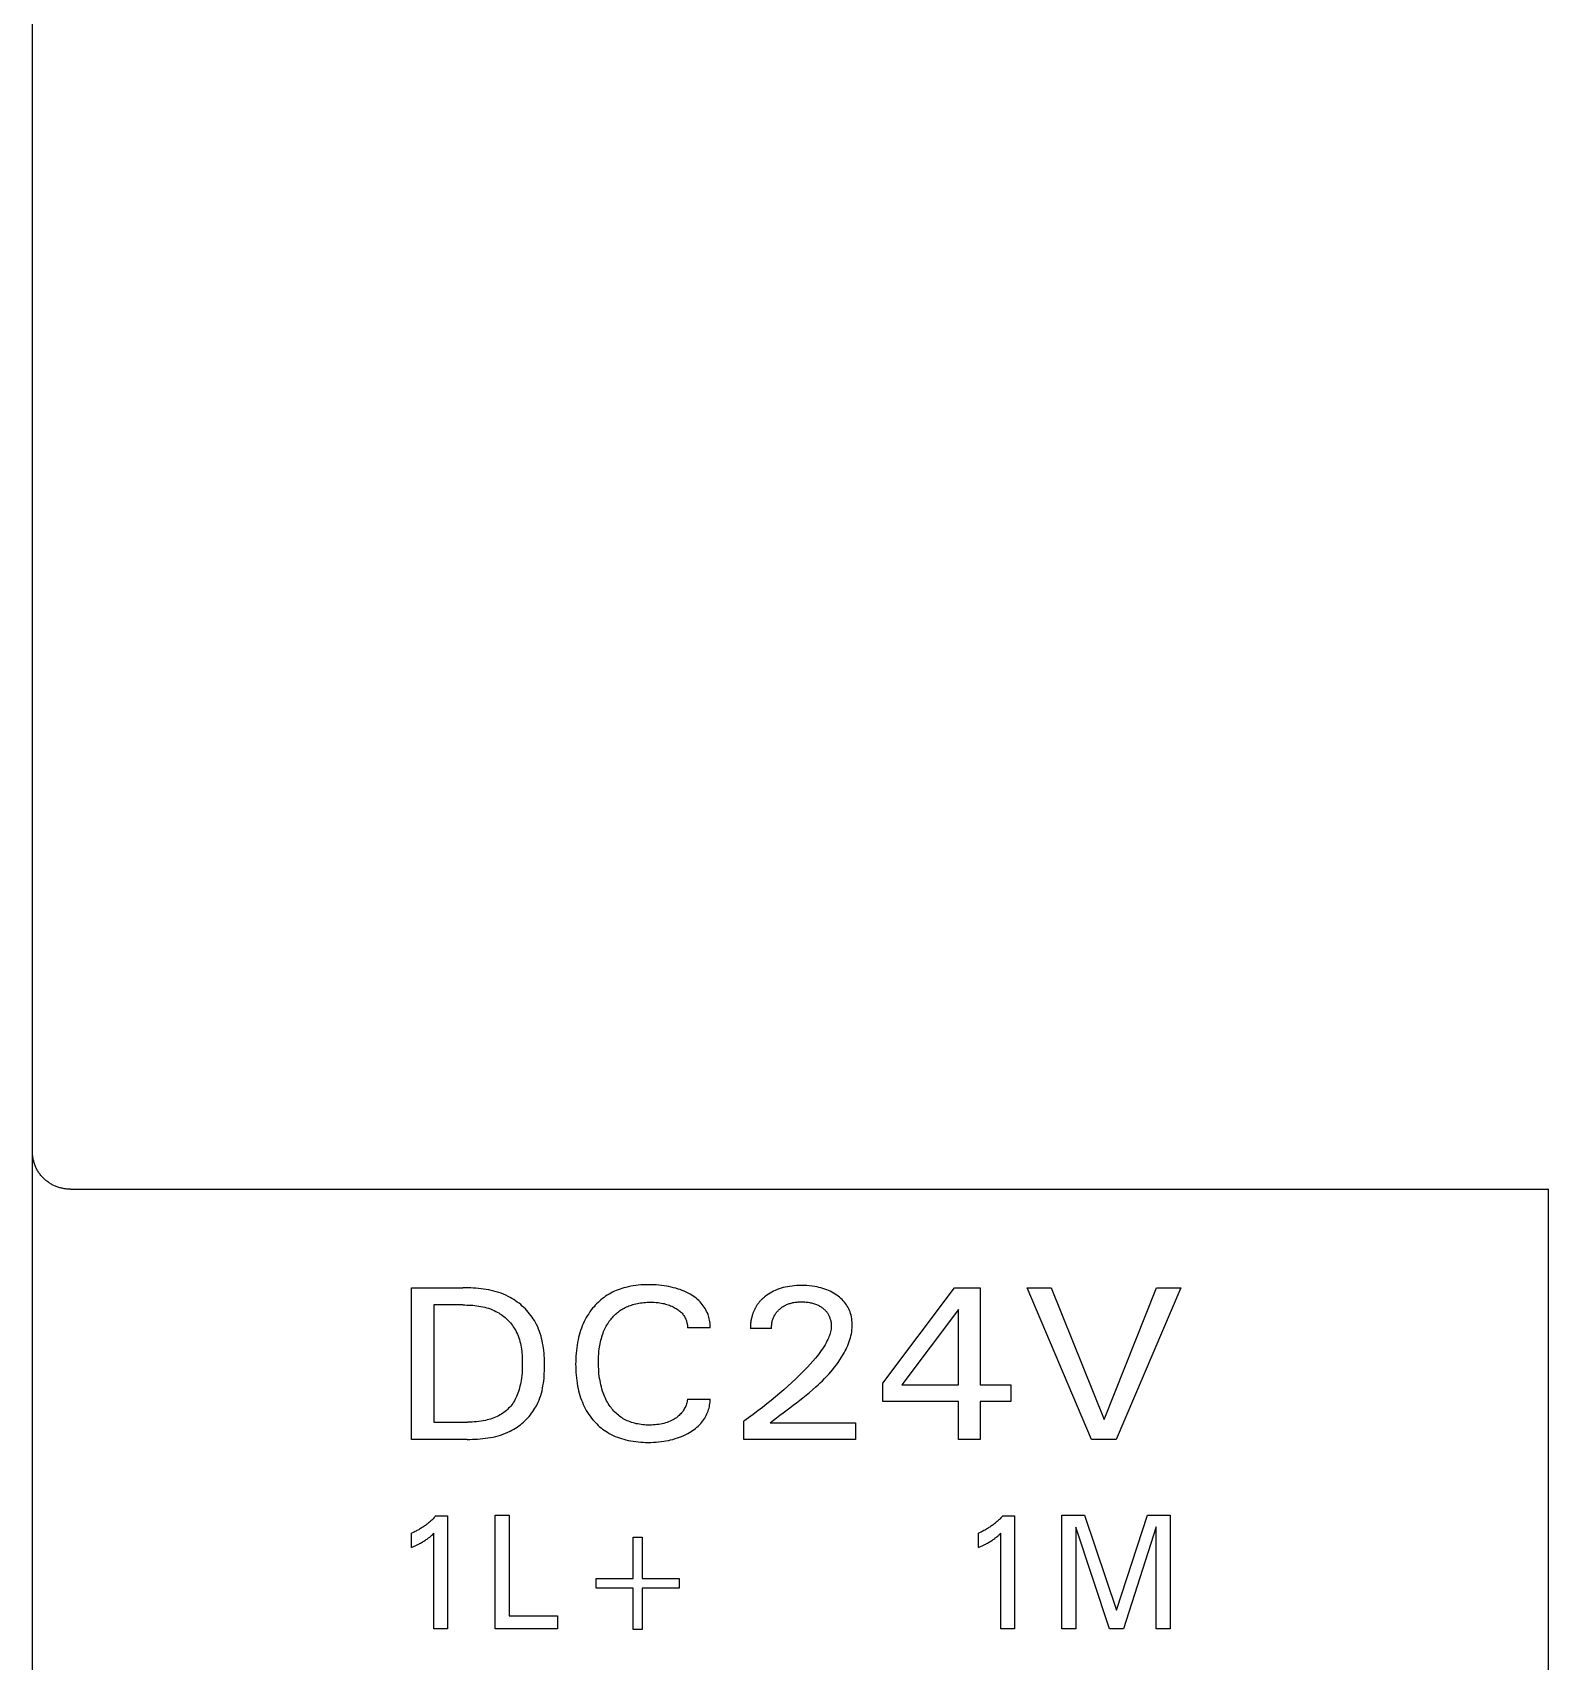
# Model space of a CAD drawing. Extents: x 10 to 879, y 6 to 221.
# Drawn here: x 597.89 to 612.5, y 129.37 to 145.08 of the extents above; entities that cross this region are included whole.
import ezdxf

# ---------------------------------------------------------------- set-up
doc = ezdxf.new("R2010")
doc.units = 0
doc.header["$LTSCALE"] = 5
doc.header["$MEASUREMENT"] = 0
doc.layers.get('0').update_dxf_attribs({"linetype": 'CONTINUOUS'})

msp = doc.modelspace()

# ---------------------------------------------------------------- linework, layer by layer
at = {"color": 7, "linetype": 'Continuous'}
for p, q in [((597.889, 106.671), (597.889, 193.259)), ((597.89, 134.274), (597.889, 134.282)), ((597.89, 134.265), (597.89, 134.274)), ((597.89, 134.256), (597.89, 134.265)), ((597.891, 134.248), (597.89, 134.256)), ((597.892, 134.239), (597.891, 134.248)), ((597.893, 134.231), (597.892, 134.239)), ((597.895, 134.222), (597.893, 134.231)), ((597.896, 134.214), (597.895, 134.222)), ((597.898, 134.205), (597.896, 134.214)), ((597.9, 134.197), (597.898, 134.205)), ((597.902, 134.189), (597.9, 134.197)), ((597.905, 134.18), (597.902, 134.189)), ((597.908, 134.171), (597.905, 134.18)), ((597.911, 134.162), (597.908, 134.171)), ((597.914, 134.154), (597.911, 134.162)), ((597.918, 134.145), (597.914, 134.154)), ((597.921, 134.137), (597.918, 134.145)), ((597.925, 134.129), (597.921, 134.137)), ((597.929, 134.12), (597.925, 134.129)), ((597.934, 134.112), (597.929, 134.12)), ((597.938, 134.104), (597.934, 134.112)), ((597.943, 134.096), (597.938, 134.104)), ((597.948, 134.089), (597.943, 134.096)), ((597.953, 134.081), (597.948, 134.089)), ((597.958, 134.074), (597.953, 134.081)), ((597.964, 134.067), (597.958, 134.074)), ((597.97, 134.06), (597.964, 134.067)), ((597.976, 134.053), (597.97, 134.06)), ((597.982, 134.046), (597.976, 134.053)), ((597.988, 134.039), (597.982, 134.046)), ((597.994, 134.033), (597.988, 134.039)), ((598.001, 134.026), (597.994, 134.033)), ((598.007, 134.02), (598.001, 134.026)), ((598.014, 134.014), (598.007, 134.02)), ((598.021, 134.009), (598.014, 134.014)), ((598.028, 134.003), (598.021, 134.009)), ((598.035, 133.998), (598.028, 134.003)), ((598.042, 133.993), (598.035, 133.998)), ((598.049, 133.988), (598.042, 133.993)), ((598.056, 133.984), (598.049, 133.988)), ((598.063, 133.979), (598.056, 133.984)), ((598.071, 133.975), (598.063, 133.979)), ((598.078, 133.97), (598.071, 133.975)), ((598.086, 133.966), (598.078, 133.97)), ((598.094, 133.963), (598.086, 133.966)), ((598.102, 133.959), (598.094, 133.963)), ((598.11, 133.955), (598.102, 133.959)), ((598.118, 133.952), (598.11, 133.955)), ((598.126, 133.949), (598.118, 133.952)), ((598.134, 133.946), (598.126, 133.949)), ((598.143, 133.943), (598.134, 133.946)), ((598.151, 133.941), (598.143, 133.943)), ((598.16, 133.939), (598.151, 133.941)), ((598.168, 133.936), (598.16, 133.939)), ((598.177, 133.935), (598.168, 133.936)), ((598.185, 133.933), (598.177, 133.935)), ((598.194, 133.931), (598.185, 133.933)), ((598.202, 133.93), (598.194, 133.931)), ((598.211, 133.929), (598.202, 133.93)), ((598.22, 133.928), (598.211, 133.929)), ((598.229, 133.927), (598.22, 133.928)), ((598.237, 133.927), (598.229, 133.927)), ((598.246, 133.926), (598.237, 133.927)), ((598.255, 133.926), (598.246, 133.926)), ((598.255, 133.926), (612.503, 133.926)), ((612.503, 106.671), (612.503, 133.926)), ((603.704, 132.998), (603.68, 132.995)), ((603.728, 133.001), (603.704, 132.998)), ((603.752, 133.003), (603.728, 133.001)), ((603.776, 133.004), (603.752, 133.003)), ((603.8, 133.005), (603.776, 133.004)), ((603.825, 133.005), (603.8, 133.005)), ((603.85, 133.005), (603.825, 133.005)), ((603.876, 133.004), (603.85, 133.005)), ((603.902, 133.003), (603.876, 133.004)), ((603.927, 133.001), (603.902, 133.003)), ((603.953, 132.998), (603.927, 133.001)), ((603.978, 132.995), (603.953, 132.998)), ((605.256, 132.997), (605.233, 132.995)), ((605.278, 132.998), (605.256, 132.997)), ((605.301, 132.998), (605.278, 132.998)), ((605.327, 132.998), (605.301, 132.998)), ((605.354, 132.997), (605.327, 132.998)), ((601.543, 131.515), (601.543, 132.976)), ((601.543, 132.976), (602.038, 132.976)), ((602.063, 132.976), (602.038, 132.976)), ((602.088, 132.976), (602.063, 132.976)), ((602.113, 132.975), (602.088, 132.976)), ((602.138, 132.974), (602.113, 132.975)), ((602.163, 132.972), (602.138, 132.974)), ((602.188, 132.97), (602.163, 132.972)), ((602.213, 132.967), (602.188, 132.97)), ((602.238, 132.964), (602.213, 132.967)), ((602.262, 132.96), (602.238, 132.964)), ((602.287, 132.956), (602.262, 132.96)), ((602.311, 132.95), (602.287, 132.956)), ((602.336, 132.945), (602.311, 132.95)), ((602.36, 132.938), (602.336, 132.945)), ((602.383, 132.931), (602.36, 132.938)), ((602.407, 132.923), (602.383, 132.931)), ((602.43, 132.914), (602.407, 132.923)), ((602.453, 132.904), (602.43, 132.914)), ((602.475, 132.893), (602.453, 132.904)), ((602.493, 132.883), (602.475, 132.893)), ((602.511, 132.873), (602.493, 132.883)), ((602.529, 132.862), (602.511, 132.873)), ((602.546, 132.851), (602.529, 132.862)), ((602.562, 132.839), (602.546, 132.851)), ((603.355, 132.848), (603.341, 132.835)), ((603.369, 132.86), (603.355, 132.848)), ((603.384, 132.872), (603.369, 132.86)), ((603.399, 132.884), (603.384, 132.872)), ((603.414, 132.895), (603.399, 132.884)), ((603.43, 132.905), (603.414, 132.895)), ((603.447, 132.915), (603.43, 132.905)), ((603.464, 132.925), (603.447, 132.915)), ((603.481, 132.933), (603.464, 132.925)), ((603.499, 132.942), (603.481, 132.933)), ((603.516, 132.95), (603.499, 132.942)), ((603.534, 132.957), (603.516, 132.95)), ((603.553, 132.963), (603.534, 132.957)), ((603.571, 132.97), (603.553, 132.963)), ((603.59, 132.975), (603.571, 132.97)), ((603.609, 132.98), (603.59, 132.975)), ((603.632, 132.986), (603.609, 132.98)), ((603.656, 132.991), (603.632, 132.986)), ((603.68, 132.995), (603.656, 132.991)), ((604.001, 132.992), (603.978, 132.995)), ((604.023, 132.987), (604.001, 132.992)), ((604.046, 132.983), (604.023, 132.987)), ((604.069, 132.977), (604.046, 132.983)), ((604.091, 132.971), (604.069, 132.977)), ((604.113, 132.964), (604.091, 132.971)), ((604.133, 132.958), (604.113, 132.964)), ((604.153, 132.95), (604.133, 132.958)), ((604.172, 132.942), (604.153, 132.95)), ((604.192, 132.933), (604.172, 132.942)), ((604.211, 132.923), (604.192, 132.933)), ((604.229, 132.913), (604.211, 132.923)), ((604.244, 132.904), (604.229, 132.913)), ((604.258, 132.895), (604.244, 132.904)), ((604.273, 132.885), (604.258, 132.895)), ((604.286, 132.875), (604.273, 132.885)), ((604.3, 132.864), (604.286, 132.875)), ((604.312, 132.853), (604.3, 132.864)), ((604.325, 132.84), (604.312, 132.853)), ((604.336, 132.828), (604.325, 132.84)), ((604.899, 132.843), (604.895, 132.837)), ((604.904, 132.848), (604.899, 132.843)), ((604.909, 132.853), (604.904, 132.848)), ((604.914, 132.859), (604.909, 132.853)), ((604.919, 132.864), (604.914, 132.859)), ((604.924, 132.869), (604.919, 132.864)), ((604.93, 132.874), (604.924, 132.869)), ((604.935, 132.879), (604.93, 132.874)), ((604.941, 132.883), (604.935, 132.879)), ((604.946, 132.888), (604.941, 132.883)), ((604.952, 132.892), (604.946, 132.888)), ((604.967, 132.904), (604.952, 132.892)), ((604.983, 132.915), (604.967, 132.904)), ((604.999, 132.925), (604.983, 132.915)), ((605.015, 132.934), (604.999, 132.925)), ((605.032, 132.943), (605.015, 132.934)), ((605.05, 132.951), (605.032, 132.943)), ((605.068, 132.959), (605.05, 132.951)), ((605.087, 132.966), (605.068, 132.959)), ((605.107, 132.972), (605.087, 132.966)), ((605.126, 132.978), (605.107, 132.972)), ((605.146, 132.982), (605.126, 132.978)), ((605.166, 132.986), (605.146, 132.982)), ((605.188, 132.99), (605.166, 132.986)), ((605.211, 132.993), (605.188, 132.99)), ((605.233, 132.995), (605.211, 132.993)), ((605.27, 132.84), (605.28, 132.84)), ((605.28, 132.84), (605.291, 132.841)), ((605.291, 132.841), (605.301, 132.841)), ((605.301, 132.841), (605.312, 132.841)), ((605.312, 132.841), (605.323, 132.84)), ((605.323, 132.84), (605.335, 132.84)), ((605.38, 132.995), (605.354, 132.997)), ((605.406, 132.992), (605.38, 132.995)), ((605.432, 132.988), (605.406, 132.992)), ((605.452, 132.984), (605.432, 132.988)), ((605.471, 132.98), (605.452, 132.984)), ((605.49, 132.975), (605.471, 132.98)), ((605.509, 132.97), (605.49, 132.975)), ((605.528, 132.964), (605.509, 132.97)), ((605.547, 132.957), (605.528, 132.964)), ((605.563, 132.95), (605.547, 132.957)), ((605.58, 132.942), (605.563, 132.95)), ((605.596, 132.934), (605.58, 132.942)), ((605.612, 132.925), (605.596, 132.934)), ((605.628, 132.915), (605.612, 132.925)), ((605.643, 132.905), (605.628, 132.915)), ((605.656, 132.895), (605.643, 132.905)), ((605.669, 132.885), (605.656, 132.895)), ((605.682, 132.874), (605.669, 132.885)), ((605.694, 132.863), (605.682, 132.874)), ((605.705, 132.851), (605.694, 132.863)), ((605.716, 132.839), (605.705, 132.851)), ((606.088, 132.057), (606.777, 132.976)), ((606.777, 132.976), (607.024, 132.976)), ((607.024, 132.976), (607.024, 132.04)), ((608.098, 131.515), (607.477, 132.976)), ((607.477, 132.976), (607.709, 132.976)), ((607.709, 132.976), (608.221, 131.707)), ((608.221, 131.707), (608.726, 132.976)), ((608.958, 132.976), (608.337, 131.515)), ((608.726, 132.976), (608.958, 132.976)), ((601.757, 132.811), (601.757, 131.681)), ((602.038, 132.811), (601.757, 132.811)), ((602.038, 132.811), (602.057, 132.811)), ((602.057, 132.811), (602.077, 132.81)), ((602.077, 132.81), (602.096, 132.809)), ((602.096, 132.809), (602.115, 132.808)), ((602.115, 132.808), (602.134, 132.807)), ((602.134, 132.807), (602.154, 132.805)), ((602.154, 132.805), (602.173, 132.803)), ((602.173, 132.803), (602.192, 132.8)), ((602.192, 132.8), (602.211, 132.797)), ((602.211, 132.797), (602.23, 132.793)), ((602.23, 132.793), (602.249, 132.788)), ((602.249, 132.788), (602.267, 132.783)), ((602.267, 132.783), (602.286, 132.778)), ((602.286, 132.778), (602.304, 132.772)), ((602.304, 132.772), (602.322, 132.765)), ((602.322, 132.765), (602.339, 132.757)), ((602.339, 132.757), (602.357, 132.749)), ((602.357, 132.749), (602.37, 132.742)), ((602.37, 132.742), (602.383, 132.734)), ((602.383, 132.734), (602.395, 132.726)), ((602.395, 132.726), (602.408, 132.718)), ((602.408, 132.718), (602.42, 132.709)), ((602.42, 132.709), (602.432, 132.7)), ((602.432, 132.7), (602.444, 132.69)), ((602.444, 132.69), (602.455, 132.68)), ((602.579, 132.827), (602.562, 132.839)), ((602.595, 132.814), (602.579, 132.827)), ((602.61, 132.8), (602.595, 132.814)), ((602.625, 132.786), (602.61, 132.8)), ((602.64, 132.772), (602.625, 132.786)), ((602.654, 132.757), (602.64, 132.772)), ((602.668, 132.742), (602.654, 132.757)), ((602.681, 132.726), (602.668, 132.742)), ((602.693, 132.71), (602.681, 132.726)), ((602.705, 132.694), (602.693, 132.71)), ((602.717, 132.677), (602.705, 132.694)), ((603.228, 132.689), (603.217, 132.67)), ((603.239, 132.708), (603.228, 132.689)), ((603.251, 132.726), (603.239, 132.708)), ((603.263, 132.745), (603.251, 132.726)), ((603.276, 132.762), (603.263, 132.745)), ((603.289, 132.78), (603.276, 132.762)), ((603.302, 132.794), (603.289, 132.78)), ((603.314, 132.808), (603.302, 132.794)), ((603.327, 132.822), (603.314, 132.808)), ((603.341, 132.835), (603.327, 132.822)), ((603.466, 132.675), (603.474, 132.684)), ((603.474, 132.684), (603.482, 132.694)), ((603.482, 132.694), (603.491, 132.703)), ((603.491, 132.703), (603.5, 132.712)), ((603.5, 132.712), (603.509, 132.721)), ((603.509, 132.721), (603.518, 132.729)), ((603.518, 132.729), (603.528, 132.738)), ((603.528, 132.738), (603.538, 132.745)), ((603.538, 132.745), (603.548, 132.753)), ((603.548, 132.753), (603.559, 132.76)), ((603.559, 132.76), (603.57, 132.767)), ((603.57, 132.767), (603.581, 132.774)), ((603.581, 132.774), (603.592, 132.78)), ((603.592, 132.78), (603.604, 132.786)), ((603.604, 132.786), (603.615, 132.791)), ((603.615, 132.791), (603.627, 132.797)), ((603.627, 132.797), (603.639, 132.801)), ((603.639, 132.801), (603.651, 132.806)), ((603.651, 132.806), (603.664, 132.81)), ((603.664, 132.81), (603.676, 132.814)), ((603.676, 132.814), (603.688, 132.817)), ((603.688, 132.817), (603.704, 132.821)), ((603.704, 132.821), (603.72, 132.825)), ((603.72, 132.825), (603.735, 132.828)), ((603.735, 132.828), (603.751, 132.83)), ((603.751, 132.83), (603.767, 132.832)), ((603.767, 132.832), (603.783, 132.834)), ((603.783, 132.834), (603.799, 132.835)), ((603.799, 132.835), (603.815, 132.836)), ((603.815, 132.836), (603.831, 132.836)), ((603.831, 132.836), (603.847, 132.837)), ((603.847, 132.837), (603.865, 132.836)), ((603.865, 132.836), (603.883, 132.836)), ((603.883, 132.836), (603.901, 132.834)), ((603.901, 132.834), (603.919, 132.833)), ((603.919, 132.833), (603.937, 132.83)), ((603.937, 132.83), (603.95, 132.828)), ((603.95, 132.828), (603.964, 132.826)), ((603.964, 132.826), (603.977, 132.823)), ((603.977, 132.823), (603.991, 132.819)), ((603.991, 132.819), (604.004, 132.816)), ((604.004, 132.816), (604.017, 132.812)), ((604.017, 132.812), (604.029, 132.807)), ((604.029, 132.807), (604.041, 132.803)), ((604.041, 132.803), (604.052, 132.798)), ((604.052, 132.798), (604.064, 132.793)), ((604.064, 132.793), (604.075, 132.787)), ((604.075, 132.787), (604.086, 132.781)), ((604.086, 132.781), (604.095, 132.775)), ((604.095, 132.775), (604.104, 132.77)), ((604.104, 132.77), (604.112, 132.764)), ((604.112, 132.764), (604.121, 132.758)), ((604.121, 132.758), (604.129, 132.751)), ((604.129, 132.751), (604.136, 132.744)), ((604.136, 132.744), (604.144, 132.737)), ((604.144, 132.737), (604.151, 132.73)), ((604.151, 132.73), (604.157, 132.723)), ((604.157, 132.723), (604.163, 132.715)), ((604.163, 132.715), (604.168, 132.708)), ((604.168, 132.708), (604.173, 132.7)), ((604.173, 132.7), (604.178, 132.692)), ((604.178, 132.692), (604.182, 132.683)), ((604.182, 132.683), (604.186, 132.675)), ((604.346, 132.816), (604.336, 132.828)), ((604.356, 132.803), (604.346, 132.816)), ((604.365, 132.79), (604.356, 132.803)), ((604.373, 132.777), (604.365, 132.79)), ((604.381, 132.763), (604.373, 132.777)), ((604.388, 132.749), (604.381, 132.763)), ((604.395, 132.735), (604.388, 132.749)), ((604.401, 132.72), (604.395, 132.735)), ((604.405, 132.706), (604.401, 132.72)), ((604.41, 132.692), (604.405, 132.706)), ((604.413, 132.677), (604.41, 132.692)), ((604.822, 132.69), (604.82, 132.682)), ((604.824, 132.697), (604.822, 132.69)), ((604.826, 132.705), (604.824, 132.697)), ((604.828, 132.712), (604.826, 132.705)), ((604.83, 132.718), (604.828, 132.712)), ((604.832, 132.725), (604.83, 132.718)), ((604.834, 132.732), (604.832, 132.725)), ((604.837, 132.739), (604.834, 132.732)), ((604.84, 132.745), (604.837, 132.739)), ((604.842, 132.752), (604.84, 132.745)), ((604.845, 132.758), (604.842, 132.752)), ((604.848, 132.765), (604.845, 132.758)), ((604.851, 132.771), (604.848, 132.765)), ((604.855, 132.778), (604.851, 132.771)), ((604.858, 132.784), (604.855, 132.778)), ((604.862, 132.79), (604.858, 132.784)), ((604.865, 132.796), (604.862, 132.79)), ((604.869, 132.802), (604.865, 132.796)), ((604.873, 132.808), (604.869, 132.802)), ((604.877, 132.814), (604.873, 132.808)), ((604.881, 132.82), (604.877, 132.814)), ((604.886, 132.826), (604.881, 132.82)), ((604.89, 132.832), (604.886, 132.826)), ((604.895, 132.837), (604.89, 132.832)), ((605.029, 132.681), (605.032, 132.689)), ((605.032, 132.689), (605.036, 132.697)), ((605.036, 132.697), (605.04, 132.704)), ((605.04, 132.704), (605.044, 132.712)), ((605.044, 132.712), (605.048, 132.719)), ((605.048, 132.719), (605.052, 132.726)), ((605.052, 132.726), (605.056, 132.732)), ((605.056, 132.732), (605.061, 132.738)), ((605.061, 132.738), (605.066, 132.744)), ((605.066, 132.744), (605.07, 132.75)), ((605.07, 132.75), (605.076, 132.755)), ((605.076, 132.755), (605.081, 132.761)), ((605.081, 132.761), (605.086, 132.766)), ((605.086, 132.766), (605.092, 132.771)), ((605.092, 132.771), (605.099, 132.777)), ((605.099, 132.777), (605.106, 132.782)), ((605.106, 132.782), (605.113, 132.788)), ((605.113, 132.788), (605.12, 132.793)), ((605.12, 132.793), (605.127, 132.797)), ((605.127, 132.797), (605.135, 132.802)), ((605.135, 132.802), (605.143, 132.806)), ((605.143, 132.806), (605.15, 132.81)), ((605.15, 132.81), (605.159, 132.814)), ((605.159, 132.814), (605.167, 132.817)), ((605.167, 132.817), (605.176, 132.821)), ((605.176, 132.821), (605.184, 132.824)), ((605.184, 132.824), (605.193, 132.826)), ((605.193, 132.826), (605.202, 132.829)), ((605.202, 132.829), (605.211, 132.831)), ((605.211, 132.831), (605.22, 132.833)), ((605.22, 132.833), (605.23, 132.835)), ((605.23, 132.835), (605.24, 132.836)), ((605.24, 132.836), (605.25, 132.838)), ((605.25, 132.838), (605.26, 132.839)), ((605.26, 132.839), (605.27, 132.84)), ((605.335, 132.84), (605.346, 132.839)), ((605.346, 132.839), (605.357, 132.837)), ((605.357, 132.837), (605.368, 132.836)), ((605.368, 132.836), (605.38, 132.834)), ((605.38, 132.834), (605.39, 132.832)), ((605.39, 132.832), (605.399, 132.83)), ((605.399, 132.83), (605.409, 132.828)), ((605.409, 132.828), (605.419, 132.825)), ((605.419, 132.825), (605.429, 132.822)), ((605.429, 132.822), (605.438, 132.818)), ((605.438, 132.818), (605.448, 132.814)), ((605.448, 132.814), (605.455, 132.811)), ((605.455, 132.811), (605.463, 132.808)), ((605.463, 132.808), (605.47, 132.804)), ((605.47, 132.804), (605.477, 132.8)), ((605.477, 132.8), (605.484, 132.796)), ((605.484, 132.796), (605.491, 132.791)), ((605.491, 132.791), (605.498, 132.787)), ((605.498, 132.787), (605.505, 132.782)), ((605.505, 132.782), (605.511, 132.777)), ((605.511, 132.777), (605.516, 132.772)), ((605.516, 132.772), (605.522, 132.767)), ((605.522, 132.767), (605.527, 132.762)), ((605.527, 132.762), (605.533, 132.757)), ((605.533, 132.757), (605.538, 132.751)), ((605.538, 132.751), (605.543, 132.746)), ((605.543, 132.746), (605.547, 132.74)), ((605.547, 132.74), (605.552, 132.734)), ((605.552, 132.734), (605.556, 132.728)), ((605.556, 132.728), (605.559, 132.721)), ((605.559, 132.721), (605.563, 132.715)), ((605.563, 132.715), (605.566, 132.708)), ((605.566, 132.708), (605.569, 132.702)), ((605.569, 132.702), (605.572, 132.695)), ((605.572, 132.695), (605.575, 132.688)), ((605.575, 132.688), (605.577, 132.681)), ((605.726, 132.826), (605.716, 132.839)), ((605.735, 132.813), (605.726, 132.826)), ((605.743, 132.8), (605.735, 132.813)), ((605.751, 132.786), (605.743, 132.8)), ((605.758, 132.772), (605.751, 132.786)), ((605.764, 132.758), (605.758, 132.772)), ((605.77, 132.743), (605.764, 132.758)), ((605.775, 132.728), (605.77, 132.743)), ((605.78, 132.712), (605.775, 132.728)), ((605.784, 132.695), (605.78, 132.712)), ((605.787, 132.678), (605.784, 132.695)), ((606.815, 132.768), (606.271, 132.04)), ((606.815, 132.04), (606.815, 132.768)), ((602.455, 132.68), (602.466, 132.67)), ((602.466, 132.67), (602.477, 132.659)), ((602.477, 132.659), (602.487, 132.648)), ((602.487, 132.648), (602.497, 132.637)), ((602.497, 132.637), (602.506, 132.625)), ((602.506, 132.625), (602.516, 132.613)), ((602.516, 132.613), (602.524, 132.601)), ((602.524, 132.601), (602.532, 132.588)), ((602.532, 132.588), (602.54, 132.576)), ((602.54, 132.576), (602.548, 132.563)), ((602.548, 132.563), (602.556, 132.546)), ((602.556, 132.546), (602.564, 132.529)), ((602.564, 132.529), (602.571, 132.512)), ((602.728, 132.66), (602.717, 132.677)), ((602.738, 132.642), (602.728, 132.66)), ((602.749, 132.621), (602.738, 132.642)), ((602.759, 132.6), (602.749, 132.621)), ((602.768, 132.578), (602.759, 132.6)), ((602.777, 132.556), (602.768, 132.578)), ((602.784, 132.534), (602.777, 132.556)), ((602.791, 132.511), (602.784, 132.534)), ((603.166, 132.542), (603.159, 132.519)), ((603.173, 132.564), (603.166, 132.542)), ((603.181, 132.586), (603.173, 132.564)), ((603.189, 132.608), (603.181, 132.586)), ((603.198, 132.63), (603.189, 132.608)), ((603.207, 132.65), (603.198, 132.63)), ((603.217, 132.67), (603.207, 132.65)), ((603.383, 132.521), (603.389, 132.537)), ((603.389, 132.537), (603.395, 132.554)), ((603.395, 132.554), (603.401, 132.567)), ((603.401, 132.567), (603.407, 132.58)), ((603.407, 132.58), (603.413, 132.592)), ((603.413, 132.592), (603.419, 132.605)), ((603.419, 132.605), (603.426, 132.617)), ((603.426, 132.617), (603.434, 132.629)), ((603.434, 132.629), (603.441, 132.641)), ((603.441, 132.641), (603.449, 132.653)), ((603.449, 132.653), (603.458, 132.665)), ((603.458, 132.665), (603.466, 132.675)), ((604.186, 132.675), (604.19, 132.666)), ((604.19, 132.666), (604.193, 132.658)), ((604.193, 132.658), (604.195, 132.649)), ((604.195, 132.649), (604.197, 132.641)), ((604.197, 132.641), (604.199, 132.632)), ((604.199, 132.632), (604.201, 132.624)), ((604.201, 132.624), (604.202, 132.615)), ((604.202, 132.615), (604.202, 132.606)), ((604.202, 132.606), (604.203, 132.598)), ((604.203, 132.598), (604.203, 132.589)), ((604.422, 132.589), (604.203, 132.589)), ((604.416, 132.663), (604.413, 132.677)), ((604.419, 132.648), (604.416, 132.663)), ((604.421, 132.633), (604.419, 132.648)), ((604.422, 132.619), (604.421, 132.633)), ((604.422, 132.604), (604.422, 132.619)), ((604.422, 132.589), (604.422, 132.604)), ((604.811, 132.62), (604.81, 132.613)), ((604.81, 132.613), (604.81, 132.605)), ((604.81, 132.605), (604.81, 132.597)), ((604.81, 132.597), (604.81, 132.589)), ((604.81, 132.589), (604.81, 132.582)), ((605.013, 132.582), (604.81, 132.582)), ((604.812, 132.628), (604.811, 132.62)), ((604.813, 132.644), (604.812, 132.636)), ((604.812, 132.636), (604.812, 132.628)), ((604.814, 132.651), (604.813, 132.644)), ((604.815, 132.659), (604.814, 132.651)), ((604.817, 132.667), (604.815, 132.659)), ((604.818, 132.674), (604.817, 132.667)), ((604.82, 132.682), (604.818, 132.674)), ((605.013, 132.6), (605.014, 132.61)), ((605.013, 132.591), (605.013, 132.6)), ((605.013, 132.582), (605.013, 132.591)), ((605.014, 132.61), (605.015, 132.619)), ((605.015, 132.619), (605.016, 132.628)), ((605.016, 132.628), (605.017, 132.638)), ((605.017, 132.638), (605.019, 132.647)), ((605.019, 132.647), (605.021, 132.656)), ((605.021, 132.656), (605.024, 132.665)), ((605.024, 132.665), (605.026, 132.673)), ((605.026, 132.673), (605.029, 132.681)), ((605.575, 132.527), (605.571, 132.515)), ((605.579, 132.539), (605.575, 132.527)), ((605.577, 132.681), (605.58, 132.674)), ((605.582, 132.552), (605.579, 132.539)), ((605.58, 132.674), (605.582, 132.666)), ((605.582, 132.666), (605.584, 132.658)), ((605.585, 132.564), (605.582, 132.552)), ((605.584, 132.658), (605.585, 132.65)), ((605.585, 132.65), (605.587, 132.642)), ((605.587, 132.577), (605.585, 132.564)), ((605.587, 132.642), (605.588, 132.635)), ((605.588, 132.59), (605.587, 132.577)), ((605.588, 132.635), (605.588, 132.627)), ((605.588, 132.627), (605.589, 132.618)), ((605.589, 132.602), (605.588, 132.59)), ((605.589, 132.618), (605.589, 132.61)), ((605.589, 132.61), (605.589, 132.602)), ((605.779, 132.514), (605.783, 132.533)), ((605.783, 132.533), (605.787, 132.553)), ((605.789, 132.662), (605.787, 132.678)), ((605.787, 132.553), (605.789, 132.572)), ((605.791, 132.645), (605.789, 132.662)), ((605.789, 132.572), (605.791, 132.591)), ((605.792, 132.628), (605.791, 132.645)), ((605.791, 132.591), (605.792, 132.611)), ((605.792, 132.611), (605.792, 132.628)), ((602.571, 132.512), (602.577, 132.494)), ((602.577, 132.494), (602.583, 132.476)), ((602.583, 132.476), (602.588, 132.458)), ((602.588, 132.458), (602.592, 132.44)), ((602.592, 132.44), (602.596, 132.422)), ((602.596, 132.422), (602.6, 132.403)), ((602.6, 132.403), (602.603, 132.385)), ((602.603, 132.385), (602.605, 132.366)), ((602.797, 132.488), (602.791, 132.511)), ((602.803, 132.465), (602.797, 132.488)), ((602.807, 132.442), (602.803, 132.465)), ((602.811, 132.418), (602.807, 132.442)), ((602.815, 132.394), (602.811, 132.418)), ((602.818, 132.37), (602.815, 132.394)), ((602.82, 132.346), (602.818, 132.37)), ((603.132, 132.371), (603.13, 132.345)), ((603.135, 132.398), (603.132, 132.371)), ((603.139, 132.424), (603.135, 132.398)), ((603.144, 132.45), (603.139, 132.424)), ((603.148, 132.473), (603.144, 132.45)), ((603.153, 132.496), (603.148, 132.473)), ((603.159, 132.519), (603.153, 132.496)), ((603.35, 132.363), (603.353, 132.389)), ((603.353, 132.389), (603.357, 132.42)), ((603.357, 132.42), (603.361, 132.437)), ((603.361, 132.437), (603.364, 132.454)), ((603.364, 132.454), (603.368, 132.471)), ((603.368, 132.471), (603.373, 132.488)), ((603.373, 132.488), (603.377, 132.504)), ((603.377, 132.504), (603.383, 132.521)), ((605.493, 132.37), (605.479, 132.352)), ((605.505, 132.389), (605.493, 132.37)), ((605.518, 132.408), (605.505, 132.389)), ((605.53, 132.427), (605.518, 132.408)), ((605.541, 132.447), (605.53, 132.427)), ((605.551, 132.467), (605.541, 132.447)), ((605.557, 132.479), (605.551, 132.467)), ((605.562, 132.49), (605.557, 132.479)), ((605.567, 132.502), (605.562, 132.49)), ((605.571, 132.515), (605.567, 132.502)), ((605.723, 132.367), (605.732, 132.384)), ((605.732, 132.384), (605.74, 132.402)), ((605.74, 132.402), (605.748, 132.421)), ((605.748, 132.421), (605.756, 132.439)), ((605.756, 132.439), (605.763, 132.458)), ((605.763, 132.458), (605.769, 132.476)), ((605.769, 132.476), (605.774, 132.495)), ((605.774, 132.495), (605.779, 132.514)), ((602.605, 132.366), (602.607, 132.347)), ((602.607, 132.347), (602.609, 132.328)), ((602.609, 132.328), (602.61, 132.309)), ((602.61, 132.309), (602.611, 132.29)), ((602.611, 132.228), (602.61, 132.203)), ((602.611, 132.29), (602.611, 132.271)), ((602.611, 132.271), (602.611, 132.252)), ((602.611, 132.252), (602.611, 132.228)), ((602.822, 132.322), (602.82, 132.346)), ((602.824, 132.298), (602.822, 132.322)), ((602.824, 132.273), (602.824, 132.298)), ((602.825, 132.249), (602.824, 132.273)), ((602.825, 132.224), (602.825, 132.249)), ((602.825, 132.2), (602.825, 132.224)), ((603.126, 132.265), (603.125, 132.239)), ((603.125, 132.239), (603.126, 132.213)), ((603.128, 132.318), (603.126, 132.292)), ((603.126, 132.292), (603.126, 132.265)), ((603.126, 132.213), (603.126, 132.186)), ((603.13, 132.345), (603.128, 132.318)), ((603.345, 132.288), (603.346, 132.313)), ((603.345, 132.263), (603.345, 132.288)), ((603.345, 132.24), (603.345, 132.263)), ((603.346, 132.216), (603.345, 132.24)), ((603.346, 132.313), (603.348, 132.338)), ((603.347, 132.193), (603.346, 132.216)), ((603.348, 132.338), (603.35, 132.363)), ((605.386, 132.24), (605.359, 132.211)), ((605.412, 132.269), (605.386, 132.24)), ((605.437, 132.299), (605.412, 132.269)), ((605.452, 132.317), (605.437, 132.299)), ((605.466, 132.334), (605.452, 132.317)), ((605.479, 132.352), (605.466, 132.334)), ((605.622, 132.21), (605.639, 132.233)), ((605.639, 132.233), (605.656, 132.257)), ((605.656, 132.257), (605.673, 132.282)), ((605.673, 132.282), (605.689, 132.306)), ((605.689, 132.306), (605.704, 132.332)), ((605.704, 132.332), (605.714, 132.349)), ((605.714, 132.349), (605.723, 132.367)), ((602.596, 132.064), (602.592, 132.046)), ((602.599, 132.082), (602.596, 132.064)), ((602.602, 132.106), (602.599, 132.082)), ((602.605, 132.13), (602.602, 132.106)), ((602.608, 132.154), (602.605, 132.13)), ((602.609, 132.179), (602.608, 132.154)), ((602.61, 132.203), (602.609, 132.179)), ((602.81, 132.031), (602.814, 132.055)), ((602.814, 132.055), (602.817, 132.079)), ((602.817, 132.079), (602.82, 132.103)), ((602.82, 132.103), (602.822, 132.127)), ((602.822, 132.127), (602.823, 132.151)), ((602.823, 132.151), (602.824, 132.176)), ((602.824, 132.176), (602.825, 132.2)), ((603.126, 132.186), (603.128, 132.16)), ((603.128, 132.16), (603.13, 132.134)), ((603.13, 132.134), (603.132, 132.107)), ((603.132, 132.107), (603.135, 132.081)), ((603.135, 132.081), (603.139, 132.055)), ((603.139, 132.055), (603.144, 132.029)), ((603.348, 132.17), (603.347, 132.193)), ((603.35, 132.147), (603.348, 132.17)), ((603.353, 132.124), (603.35, 132.147)), ((603.356, 132.101), (603.353, 132.124)), ((603.36, 132.081), (603.356, 132.101)), ((603.364, 132.06), (603.36, 132.081)), ((603.368, 132.04), (603.364, 132.06)), ((605.21, 132.063), (605.171, 132.028)), ((605.248, 132.099), (605.21, 132.063)), ((605.276, 132.126), (605.248, 132.099)), ((605.304, 132.154), (605.276, 132.126)), ((605.332, 132.182), (605.304, 132.154)), ((605.359, 132.211), (605.332, 132.182)), ((605.462, 132.039), (605.483, 132.059)), ((605.483, 132.059), (605.504, 132.08)), ((605.504, 132.08), (605.525, 132.101)), ((605.525, 132.101), (605.545, 132.122)), ((605.545, 132.122), (605.565, 132.143)), ((605.565, 132.143), (605.585, 132.165)), ((605.585, 132.165), (605.603, 132.187)), ((605.603, 132.187), (605.622, 132.21)), ((606.088, 131.881), (606.088, 132.057)), ((602.542, 131.901), (602.534, 131.887)), ((602.549, 131.915), (602.542, 131.901)), ((602.555, 131.929), (602.549, 131.915)), ((602.561, 131.943), (602.555, 131.929)), ((602.568, 131.96), (602.561, 131.943)), ((602.574, 131.977), (602.568, 131.96)), ((602.579, 131.994), (602.574, 131.977)), ((602.584, 132.011), (602.579, 131.994)), ((602.588, 132.029), (602.584, 132.011)), ((602.592, 132.046), (602.588, 132.029)), ((602.772, 131.894), (602.781, 131.916)), ((602.781, 131.916), (602.788, 131.939)), ((602.788, 131.939), (602.795, 131.961)), ((602.795, 131.961), (602.801, 131.984)), ((602.801, 131.984), (602.806, 132.008)), ((602.806, 132.008), (602.81, 132.031)), ((603.144, 132.029), (603.148, 132.006)), ((603.148, 132.006), (603.154, 131.984)), ((603.154, 131.984), (603.16, 131.961)), ((603.16, 131.961), (603.166, 131.938)), ((603.166, 131.938), (603.173, 131.916)), ((603.173, 131.916), (603.181, 131.894)), ((603.373, 132.02), (603.368, 132.04)), ((603.378, 132.001), (603.373, 132.02)), ((603.384, 131.981), (603.378, 132.001)), ((603.391, 131.962), (603.384, 131.981)), ((603.397, 131.946), (603.391, 131.962)), ((603.403, 131.931), (603.397, 131.946)), ((603.41, 131.917), (603.403, 131.931)), ((603.417, 131.902), (603.41, 131.917)), ((603.424, 131.887), (603.417, 131.902)), ((604.203, 131.902), (604.201, 131.891)), ((604.203, 131.902), (604.422, 131.902)), ((604.422, 131.888), (604.422, 131.902)), ((605.051, 131.924), (605.009, 131.89)), ((605.092, 131.959), (605.051, 131.924)), ((605.132, 131.993), (605.092, 131.959)), ((605.171, 132.028), (605.132, 131.993)), ((605.285, 131.892), (605.316, 131.916)), ((605.316, 131.916), (605.348, 131.942)), ((605.348, 131.942), (605.379, 131.967)), ((605.379, 131.967), (605.41, 131.993)), ((605.41, 131.993), (605.44, 132.02)), ((605.44, 132.02), (605.462, 132.039)), ((606.271, 132.04), (606.815, 132.04)), ((607.024, 132.04), (607.32, 132.04)), ((607.32, 132.04), (607.32, 131.881)), ((602.382, 131.742), (602.367, 131.734)), ((602.396, 131.75), (602.382, 131.742)), ((602.409, 131.757), (602.396, 131.75)), ((602.422, 131.766), (602.409, 131.757)), ((602.434, 131.774), (602.422, 131.766)), ((602.446, 131.783), (602.434, 131.774)), ((602.457, 131.793), (602.446, 131.783)), ((602.469, 131.803), (602.457, 131.793)), ((602.479, 131.814), (602.469, 131.803)), ((602.49, 131.825), (602.479, 131.814)), ((602.499, 131.836), (602.49, 131.825)), ((602.509, 131.848), (602.499, 131.836)), ((602.518, 131.861), (602.509, 131.848)), ((602.526, 131.874), (602.518, 131.861)), ((602.534, 131.887), (602.526, 131.874)), ((602.676, 131.736), (602.689, 131.751)), ((602.689, 131.751), (602.701, 131.766)), ((602.701, 131.766), (602.712, 131.782)), ((602.712, 131.782), (602.723, 131.798)), ((602.723, 131.798), (602.733, 131.814)), ((602.733, 131.814), (602.742, 131.83)), ((602.742, 131.83), (602.753, 131.851)), ((602.753, 131.851), (602.763, 131.873)), ((602.763, 131.873), (602.772, 131.894)), ((603.181, 131.894), (603.19, 131.872)), ((603.19, 131.872), (603.199, 131.851)), ((603.199, 131.851), (603.208, 131.831)), ((603.208, 131.831), (603.218, 131.812)), ((603.218, 131.812), (603.228, 131.793)), ((603.228, 131.793), (603.24, 131.774)), ((603.24, 131.774), (603.251, 131.756)), ((603.251, 131.756), (603.264, 131.738)), ((603.432, 131.873), (603.424, 131.887)), ((603.44, 131.859), (603.432, 131.873)), ((603.449, 131.845), (603.44, 131.859)), ((603.457, 131.833), (603.449, 131.845)), ((603.466, 131.821), (603.457, 131.833)), ((603.475, 131.81), (603.466, 131.821)), ((603.484, 131.799), (603.475, 131.81)), ((603.494, 131.788), (603.484, 131.799)), ((603.504, 131.777), (603.494, 131.788)), ((603.515, 131.767), (603.504, 131.777)), ((603.526, 131.757), (603.515, 131.767)), ((603.537, 131.747), (603.526, 131.757)), ((603.548, 131.738), (603.537, 131.747)), ((604.123, 131.745), (604.114, 131.737)), ((604.131, 131.753), (604.123, 131.745)), ((604.139, 131.761), (604.131, 131.753)), ((604.146, 131.769), (604.139, 131.761)), ((604.153, 131.778), (604.146, 131.769)), ((604.16, 131.787), (604.153, 131.778)), ((604.166, 131.796), (604.16, 131.787)), ((604.171, 131.805), (604.166, 131.796)), ((604.176, 131.815), (604.171, 131.805)), ((604.181, 131.825), (604.176, 131.815)), ((604.186, 131.835), (604.181, 131.825)), ((604.19, 131.846), (604.186, 131.835)), ((604.193, 131.857), (604.19, 131.846)), ((604.196, 131.868), (604.193, 131.857)), ((604.199, 131.88), (604.196, 131.868)), ((604.201, 131.891), (604.199, 131.88)), ((604.377, 131.732), (604.384, 131.746)), ((604.384, 131.746), (604.391, 131.76)), ((604.391, 131.76), (604.397, 131.775)), ((604.397, 131.775), (604.402, 131.788)), ((604.402, 131.788), (604.407, 131.802)), ((604.407, 131.802), (604.411, 131.816)), ((604.411, 131.816), (604.414, 131.83)), ((604.414, 131.83), (604.417, 131.844)), ((604.417, 131.844), (604.419, 131.859)), ((604.419, 131.859), (604.421, 131.873)), ((604.421, 131.873), (604.422, 131.888)), ((604.836, 131.755), (604.791, 131.722)), ((604.881, 131.789), (604.836, 131.755)), ((604.925, 131.823), (604.881, 131.789)), ((604.967, 131.856), (604.925, 131.823)), ((605.009, 131.89), (604.967, 131.856)), ((605.062, 131.723), (605.093, 131.747)), ((605.093, 131.747), (605.125, 131.771)), ((605.125, 131.771), (605.189, 131.819)), ((605.189, 131.819), (605.221, 131.843)), ((605.221, 131.843), (605.253, 131.867)), ((605.253, 131.867), (605.285, 131.892)), ((606.815, 131.881), (606.088, 131.881)), ((606.815, 131.515), (606.815, 131.881)), ((607.024, 131.881), (607.024, 131.515)), ((607.32, 131.881), (607.024, 131.881)), ((601.757, 131.681), (602.081, 131.681)), ((602.104, 131.681), (602.081, 131.681)), ((602.126, 131.682), (602.104, 131.681)), ((602.148, 131.683), (602.126, 131.682)), ((602.17, 131.685), (602.148, 131.683)), ((602.192, 131.687), (602.17, 131.685)), ((602.213, 131.69), (602.192, 131.687)), ((602.235, 131.694), (602.213, 131.69)), ((602.257, 131.698), (602.235, 131.694)), ((602.273, 131.702), (602.257, 131.698)), ((602.289, 131.706), (602.273, 131.702)), ((602.305, 131.711), (602.289, 131.706)), ((602.321, 131.716), (602.305, 131.711)), ((602.336, 131.721), (602.321, 131.716)), ((602.352, 131.728), (602.336, 131.721)), ((602.367, 131.734), (602.352, 131.728)), ((602.472, 131.583), (602.494, 131.594)), ((602.494, 131.594), (602.511, 131.603)), ((602.511, 131.603), (602.528, 131.612)), ((602.528, 131.612), (602.544, 131.622)), ((602.544, 131.622), (602.561, 131.633)), ((602.561, 131.633), (602.576, 131.644)), ((602.576, 131.644), (602.592, 131.656)), ((602.592, 131.656), (602.607, 131.668)), ((602.607, 131.668), (602.622, 131.681)), ((602.622, 131.681), (602.636, 131.694)), ((602.636, 131.694), (602.65, 131.708)), ((602.65, 131.708), (602.663, 131.722)), ((602.663, 131.722), (602.676, 131.736)), ((603.264, 131.738), (603.277, 131.72)), ((603.277, 131.72), (603.291, 131.703)), ((603.291, 131.703), (603.303, 131.689)), ((603.303, 131.689), (603.315, 131.676)), ((603.315, 131.676), (603.328, 131.663)), ((603.328, 131.663), (603.342, 131.65)), ((603.342, 131.65), (603.356, 131.637)), ((603.356, 131.637), (603.37, 131.625)), ((603.37, 131.625), (603.385, 131.614)), ((603.385, 131.614), (603.4, 131.603)), ((603.4, 131.603), (603.415, 131.593)), ((603.415, 131.593), (603.431, 131.583)), ((603.56, 131.73), (603.548, 131.738)), ((603.572, 131.722), (603.56, 131.73)), ((603.584, 131.714), (603.572, 131.722)), ((603.597, 131.707), (603.584, 131.714)), ((603.61, 131.701), (603.597, 131.707)), ((603.623, 131.694), (603.61, 131.701)), ((603.636, 131.689), (603.623, 131.694)), ((603.65, 131.683), (603.636, 131.689)), ((603.664, 131.678), (603.65, 131.683)), ((603.678, 131.674), (603.664, 131.678)), ((603.693, 131.67), (603.678, 131.674)), ((603.709, 131.666), (603.693, 131.67)), ((603.725, 131.663), (603.709, 131.666)), ((603.74, 131.66), (603.725, 131.663)), ((603.756, 131.658), (603.74, 131.66)), ((603.772, 131.656), (603.756, 131.658)), ((603.789, 131.654), (603.772, 131.656)), ((603.805, 131.653), (603.789, 131.654)), ((603.821, 131.653), (603.805, 131.653)), ((603.837, 131.653), (603.821, 131.653)), ((603.855, 131.653), (603.837, 131.653)), ((603.873, 131.654), (603.855, 131.653)), ((603.891, 131.655), (603.873, 131.654)), ((603.909, 131.657), (603.891, 131.655)), ((603.927, 131.659), (603.909, 131.657)), ((603.943, 131.662), (603.927, 131.659)), ((603.959, 131.665), (603.943, 131.662)), ((603.975, 131.669), (603.959, 131.665)), ((603.991, 131.673), (603.975, 131.669)), ((604.007, 131.678), (603.991, 131.673)), ((604.021, 131.684), (604.007, 131.678)), ((604.035, 131.69), (604.021, 131.684)), ((604.049, 131.696), (604.035, 131.69)), ((604.063, 131.703), (604.049, 131.696)), ((604.076, 131.711), (604.063, 131.703)), ((604.086, 131.717), (604.076, 131.711)), ((604.096, 131.723), (604.086, 131.717)), ((604.105, 131.73), (604.096, 131.723)), ((604.114, 131.737), (604.105, 131.73)), ((604.224, 131.582), (604.238, 131.591)), ((604.238, 131.591), (604.253, 131.601)), ((604.253, 131.601), (604.267, 131.611)), ((604.267, 131.611), (604.281, 131.621)), ((604.281, 131.621), (604.294, 131.632)), ((604.294, 131.632), (604.307, 131.643)), ((604.307, 131.643), (604.319, 131.655)), ((604.319, 131.655), (604.331, 131.668)), ((604.331, 131.668), (604.341, 131.68)), ((604.341, 131.68), (604.351, 131.692)), ((604.351, 131.692), (604.36, 131.705)), ((604.36, 131.705), (604.369, 131.718)), ((604.369, 131.718), (604.377, 131.732)), ((604.791, 131.722), (604.746, 131.69)), ((604.746, 131.515), (604.746, 131.69)), ((605, 131.674), (605.031, 131.699)), ((605, 131.674), (605.824, 131.674)), ((605.031, 131.699), (605.062, 131.723)), ((605.824, 131.674), (605.824, 131.515)), ((602.08, 131.515), (601.543, 131.515)), ((602.08, 131.515), (602.105, 131.515)), ((602.105, 131.515), (602.13, 131.516)), ((602.13, 131.516), (602.155, 131.517)), ((602.155, 131.517), (602.18, 131.518)), ((602.18, 131.518), (602.205, 131.52)), ((602.205, 131.52), (602.23, 131.522)), ((602.23, 131.522), (602.255, 131.525)), ((602.255, 131.525), (602.28, 131.528)), ((602.28, 131.528), (602.305, 131.533)), ((602.305, 131.533), (602.329, 131.537)), ((602.329, 131.537), (602.354, 131.543)), ((602.354, 131.543), (602.378, 131.549)), ((602.378, 131.549), (602.402, 131.556)), ((602.402, 131.556), (602.425, 131.564)), ((602.425, 131.564), (602.449, 131.573)), ((602.449, 131.573), (602.472, 131.583)), ((603.431, 131.583), (603.449, 131.572)), ((603.449, 131.572), (603.468, 131.562)), ((603.468, 131.562), (603.487, 131.552)), ((603.487, 131.552), (603.507, 131.544)), ((603.507, 131.544), (603.527, 131.536)), ((603.527, 131.536), (603.547, 131.528)), ((603.547, 131.528), (603.567, 131.522)), ((603.567, 131.522), (603.588, 131.516)), ((603.588, 131.516), (603.609, 131.51)), ((603.609, 131.51), (603.632, 131.505)), ((603.632, 131.505), (603.656, 131.5)), ((603.656, 131.5), (603.68, 131.496)), ((603.68, 131.496), (603.704, 131.493)), ((603.704, 131.493), (603.728, 131.49)), ((603.728, 131.49), (603.752, 131.488)), ((603.752, 131.488), (603.776, 131.487)), ((603.776, 131.487), (603.8, 131.486)), ((603.8, 131.486), (603.825, 131.486)), ((603.825, 131.486), (603.85, 131.486)), ((603.85, 131.486), (603.875, 131.487)), ((603.875, 131.487), (603.9, 131.489)), ((603.9, 131.489), (603.924, 131.491)), ((603.924, 131.491), (603.949, 131.493)), ((603.949, 131.493), (603.974, 131.497)), ((603.974, 131.497), (603.996, 131.5)), ((603.996, 131.5), (604.019, 131.505)), ((604.019, 131.505), (604.041, 131.51)), ((604.041, 131.51), (604.063, 131.515)), ((604.063, 131.515), (604.085, 131.522)), ((604.085, 131.522), (604.107, 131.529)), ((604.107, 131.529), (604.127, 131.536)), ((604.127, 131.536), (604.147, 131.544)), ((604.147, 131.544), (604.167, 131.553)), ((604.167, 131.553), (604.186, 131.562)), ((604.186, 131.562), (604.205, 131.572)), ((604.205, 131.572), (604.224, 131.582)), ((605.824, 131.515), (604.746, 131.515)), ((607.024, 131.515), (606.815, 131.515)), ((608.337, 131.515), (608.098, 131.515)), ((601.612, 130.644), (601.603, 130.639)), ((601.62, 130.649), (601.612, 130.644)), ((601.628, 130.654), (601.62, 130.649)), ((601.636, 130.659), (601.628, 130.654)), ((601.645, 130.664), (601.636, 130.659)), ((601.653, 130.669), (601.645, 130.664)), ((601.661, 130.675), (601.653, 130.669)), ((601.669, 130.681), (601.661, 130.675)), ((601.676, 130.686), (601.669, 130.681)), ((601.684, 130.692), (601.676, 130.686)), ((601.692, 130.698), (601.684, 130.692)), ((601.699, 130.704), (601.692, 130.698)), ((601.707, 130.71), (601.699, 130.704)), ((601.715, 130.716), (601.707, 130.71)), ((601.722, 130.723), (601.715, 130.716)), ((601.73, 130.729), (601.722, 130.723)), ((601.737, 130.736), (601.73, 130.729)), ((601.744, 130.743), (601.737, 130.736)), ((601.751, 130.75), (601.744, 130.743)), ((601.758, 130.757), (601.751, 130.75)), ((601.765, 130.764), (601.758, 130.757)), ((601.772, 130.771), (601.765, 130.764)), ((601.779, 130.778), (601.772, 130.771)), ((601.779, 130.778), (601.891, 130.778)), ((601.891, 130.778), (601.891, 129.688)), ((602.35, 129.688), (602.35, 130.784)), ((602.35, 130.784), (602.485, 130.784)), ((602.485, 130.784), (602.485, 129.813)), ((607.077, 130.644), (607.069, 130.639)), ((607.086, 130.649), (607.077, 130.644)), ((607.094, 130.654), (607.086, 130.649)), ((607.102, 130.659), (607.094, 130.654)), ((607.11, 130.664), (607.102, 130.659)), ((607.118, 130.669), (607.11, 130.664)), ((607.126, 130.675), (607.118, 130.669)), ((607.134, 130.681), (607.126, 130.675)), ((607.142, 130.686), (607.134, 130.681)), ((607.15, 130.692), (607.142, 130.686)), ((607.157, 130.698), (607.15, 130.692)), ((607.165, 130.704), (607.157, 130.698)), ((607.173, 130.71), (607.165, 130.704)), ((607.18, 130.716), (607.173, 130.71)), ((607.188, 130.723), (607.18, 130.716)), ((607.195, 130.729), (607.188, 130.723)), ((607.203, 130.736), (607.195, 130.729)), ((607.21, 130.743), (607.203, 130.736)), ((607.217, 130.75), (607.21, 130.743)), ((607.224, 130.757), (607.217, 130.75)), ((607.231, 130.764), (607.224, 130.757)), ((607.238, 130.771), (607.231, 130.764)), ((607.245, 130.778), (607.238, 130.771)), ((607.245, 130.778), (607.357, 130.778)), ((607.357, 130.778), (607.357, 129.688)), ((607.811, 129.688), (607.811, 130.784)), ((607.811, 130.784), (608.03, 130.784)), ((607.946, 130.669), (607.946, 129.688)), ((608.271, 129.688), (607.946, 130.669)), ((608.03, 130.784), (608.34, 129.867)), ((608.34, 129.867), (608.639, 130.784)), ((608.723, 130.671), (608.407, 129.688)), ((608.639, 130.784), (608.858, 130.784)), ((608.723, 129.688), (608.723, 130.671)), ((608.858, 130.784), (608.858, 129.688)), ((601.552, 130.613), (601.543, 130.61)), ((601.543, 130.473), (601.543, 130.61)), ((601.56, 130.617), (601.552, 130.613)), ((601.569, 130.621), (601.56, 130.617)), ((601.567, 130.484), (601.579, 130.489)), ((601.578, 130.626), (601.569, 130.621)), ((601.586, 130.63), (601.578, 130.626)), ((601.579, 130.489), (601.591, 130.495)), ((601.595, 130.635), (601.586, 130.63)), ((601.591, 130.495), (601.603, 130.501)), ((601.603, 130.639), (601.595, 130.635)), ((601.603, 130.501), (601.612, 130.506)), ((601.612, 130.506), (601.621, 130.51)), ((601.621, 130.51), (601.63, 130.515)), ((601.63, 130.515), (601.639, 130.52)), ((601.639, 130.52), (601.647, 130.525)), ((601.647, 130.525), (601.656, 130.53)), ((601.656, 130.53), (601.663, 130.534)), ((601.663, 130.534), (601.671, 130.539)), ((601.671, 130.539), (601.678, 130.544)), ((601.678, 130.544), (601.685, 130.549)), ((601.685, 130.549), (601.692, 130.554)), ((601.692, 130.554), (601.699, 130.559)), ((601.699, 130.559), (601.706, 130.564)), ((601.706, 130.564), (601.712, 130.568)), ((601.712, 130.568), (601.718, 130.573)), ((601.718, 130.573), (601.725, 130.579)), ((601.725, 130.579), (601.731, 130.584)), ((601.731, 130.584), (601.738, 130.59)), ((601.738, 130.59), (601.748, 130.599)), ((601.748, 130.599), (601.759, 130.609)), ((601.759, 129.688), (601.759, 130.609)), ((603.681, 130.173), (603.681, 130.571)), ((603.681, 130.571), (603.765, 130.571)), ((603.765, 130.571), (603.765, 130.173)), ((607.017, 130.613), (607.008, 130.61)), ((607.008, 130.473), (607.008, 130.61)), ((607.026, 130.617), (607.017, 130.613)), ((607.035, 130.621), (607.026, 130.617)), ((607.033, 130.484), (607.045, 130.489)), ((607.043, 130.626), (607.035, 130.621)), ((607.052, 130.63), (607.043, 130.626)), ((607.045, 130.489), (607.057, 130.495)), ((607.06, 130.635), (607.052, 130.63)), ((607.057, 130.495), (607.069, 130.501)), ((607.069, 130.639), (607.06, 130.635)), ((607.069, 130.501), (607.078, 130.506)), ((607.078, 130.506), (607.087, 130.51)), ((607.087, 130.51), (607.095, 130.515)), ((607.095, 130.515), (607.104, 130.52)), ((607.104, 130.52), (607.113, 130.525)), ((607.113, 130.525), (607.121, 130.53)), ((607.121, 130.53), (607.129, 130.534)), ((607.129, 130.534), (607.136, 130.539)), ((607.136, 130.539), (607.144, 130.544)), ((607.144, 130.544), (607.151, 130.549)), ((607.151, 130.549), (607.158, 130.554)), ((607.158, 130.554), (607.165, 130.559)), ((607.165, 130.559), (607.171, 130.564)), ((607.171, 130.564), (607.177, 130.568)), ((607.177, 130.568), (607.183, 130.573)), ((607.183, 130.573), (607.19, 130.579)), ((607.19, 130.579), (607.197, 130.584)), ((607.197, 130.584), (607.203, 130.59)), ((607.203, 130.59), (607.214, 130.599)), ((607.214, 130.599), (607.225, 130.609)), ((607.225, 129.688), (607.225, 130.609)), ((601.543, 130.473), (601.555, 130.478)), ((601.555, 130.478), (601.567, 130.484)), ((607.008, 130.473), (607.021, 130.478)), ((607.021, 130.478), (607.033, 130.484)), ((603.322, 130.08), (603.322, 130.173)), ((603.322, 130.173), (603.681, 130.173)), ((603.765, 130.173), (604.123, 130.173)), ((604.123, 130.173), (604.123, 130.08)), ((603.681, 130.08), (603.322, 130.08)), ((603.681, 129.681), (603.681, 130.08)), ((603.765, 130.08), (603.765, 129.681)), ((604.123, 130.08), (603.765, 130.08)), ((602.485, 129.813), (602.95, 129.813)), ((602.95, 129.813), (602.95, 129.688)), ((601.891, 129.688), (601.759, 129.688)), ((602.95, 129.688), (602.35, 129.688)), ((603.765, 129.681), (603.681, 129.681)), ((607.357, 129.688), (607.225, 129.688)), ((607.946, 129.688), (607.811, 129.688)), ((608.407, 129.688), (608.271, 129.688)), ((608.858, 129.688), (608.723, 129.688))]:
    msp.add_line(p, q, dxfattribs=at)

doc.saveas('drawing.dxf')
